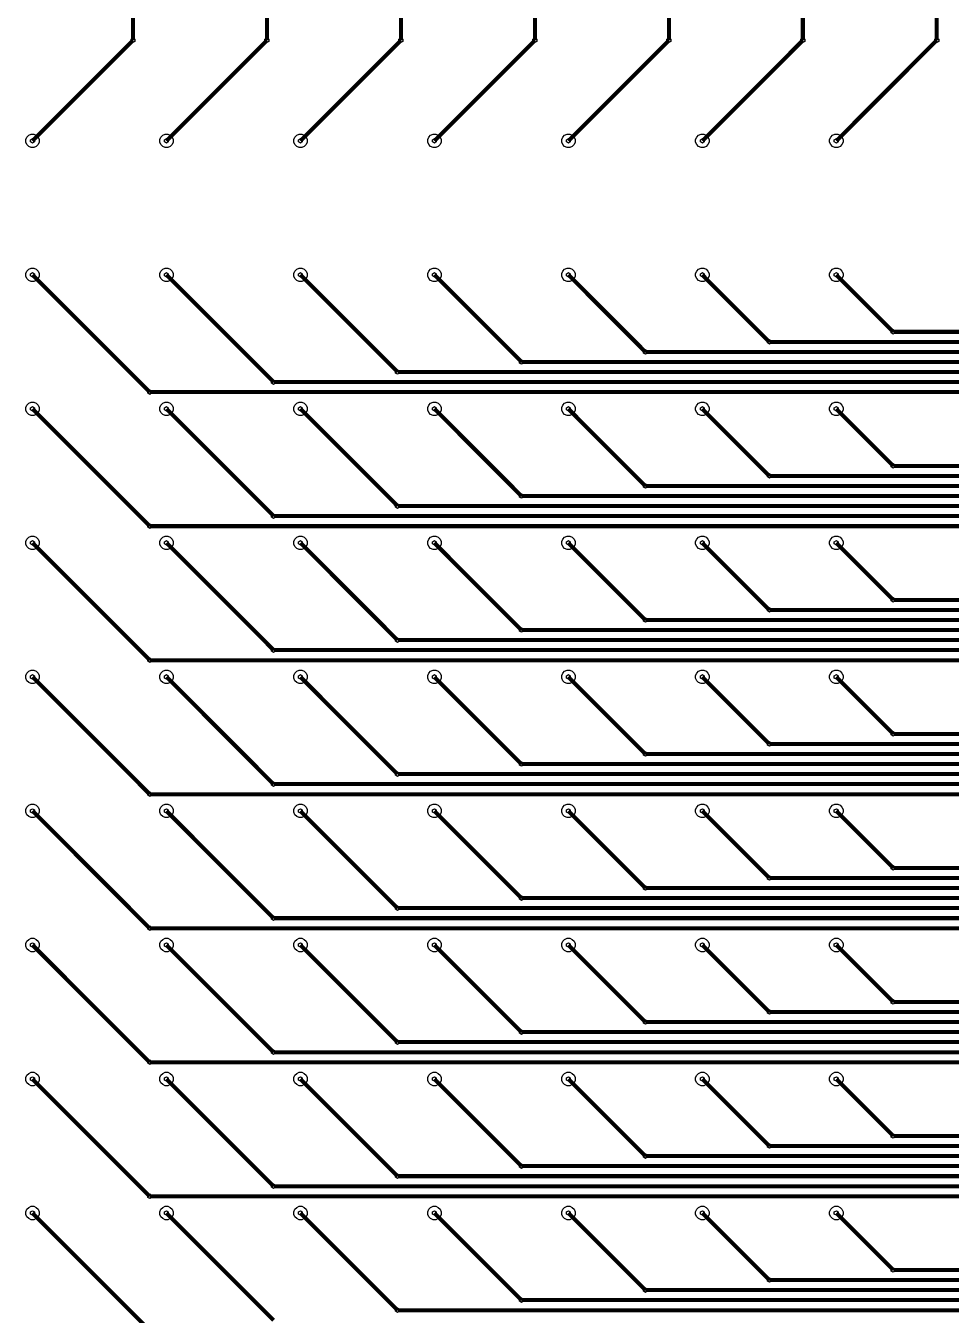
# Model space of a CAD drawing. Extents: x -22715 to 22715, y -22715 to 22715.
# Drawn here: x 45 to 736, y -3926 to -2964 of the extents above; entities that cross this region are included whole.
import ezdxf

# ---------------------------------------------------------------- set-up
doc = ezdxf.new("R2010")
doc.units = 0
doc.layers.add('L0D0_0', color=2, linetype='CONTINUOUS')

# ---------------------------------------------------------------- blocks, each defined once
blk = doc.blocks.new('LGA400C100P20X20_2000X2000X0_1')
at = {"layer": 'L0D0_0'}
for points in [[(0.49, 5.45), (0.472, 5.458), (0.458, 5.472), (0.45, 5.49), (0.45, 5.51), (0.458, 5.528), (0.472, 5.542), (0.49, 5.55), (0.51, 5.55), (0.528, 5.542), (0.542, 5.528), (0.55, 5.51), (0.55, 5.49), (0.542, 5.472), (0.528, 5.458), (0.51, 5.45)], [(1.49, 5.45), (1.472, 5.458), (1.458, 5.472), (1.45, 5.49), (1.45, 5.51), (1.458, 5.528), (1.472, 5.542), (1.49, 5.55), (1.51, 5.55), (1.528, 5.542), (1.542, 5.528), (1.55, 5.51), (1.55, 5.49), (1.542, 5.472), (1.528, 5.458), (1.51, 5.45)], [(2.49, 5.45), (2.472, 5.458), (2.458, 5.472), (2.45, 5.49), (2.45, 5.51), (2.458, 5.528), (2.472, 5.542), (2.49, 5.55), (2.51, 5.55), (2.528, 5.542), (2.542, 5.528), (2.55, 5.51), (2.55, 5.49), (2.542, 5.472), (2.528, 5.458), (2.51, 5.45)], [(3.49, 5.45), (3.472, 5.458), (3.458, 5.472), (3.45, 5.49), (3.45, 5.51), (3.458, 5.528), (3.472, 5.542), (3.49, 5.55), (3.51, 5.55), (3.528, 5.542), (3.542, 5.528), (3.55, 5.51), (3.55, 5.49), (3.542, 5.472), (3.528, 5.458), (3.51, 5.45)], [(4.49, 5.45), (4.472, 5.458), (4.458, 5.472), (4.45, 5.49), (4.45, 5.51), (4.458, 5.528), (4.472, 5.542), (4.49, 5.55), (4.51, 5.55), (4.528, 5.542), (4.542, 5.528), (4.55, 5.51), (4.55, 5.49), (4.542, 5.472), (4.528, 5.458), (4.51, 5.45)], [(5.49, 5.45), (5.472, 5.458), (5.458, 5.472), (5.45, 5.49), (5.45, 5.51), (5.458, 5.528), (5.472, 5.542), (5.49, 5.55), (5.51, 5.55), (5.528, 5.542), (5.542, 5.528), (5.55, 5.51), (5.55, 5.49), (5.542, 5.472), (5.528, 5.458), (5.51, 5.45)], [(6.49, 5.45), (6.472, 5.458), (6.458, 5.472), (6.45, 5.49), (6.45, 5.51), (6.458, 5.528), (6.472, 5.542), (6.49, 5.55), (6.51, 5.55), (6.528, 5.542), (6.542, 5.528), (6.55, 5.51), (6.55, 5.49), (6.542, 5.472), (6.528, 5.458), (6.51, 5.45)], [(0.49, 4.45), (0.472, 4.458), (0.458, 4.472), (0.45, 4.49), (0.45, 4.51), (0.458, 4.528), (0.472, 4.542), (0.49, 4.55), (0.51, 4.55), (0.528, 4.542), (0.542, 4.528), (0.55, 4.51), (0.55, 4.49), (0.542, 4.472), (0.528, 4.458), (0.51, 4.45)], [(1.49, 4.45), (1.472, 4.458), (1.458, 4.472), (1.45, 4.49), (1.45, 4.51), (1.458, 4.528), (1.472, 4.542), (1.49, 4.55), (1.51, 4.55), (1.528, 4.542), (1.542, 4.528), (1.55, 4.51), (1.55, 4.49), (1.542, 4.472), (1.528, 4.458), (1.51, 4.45)], [(2.49, 4.45), (2.472, 4.458), (2.458, 4.472), (2.45, 4.49), (2.45, 4.51), (2.458, 4.528), (2.472, 4.542), (2.49, 4.55), (2.51, 4.55), (2.528, 4.542), (2.542, 4.528), (2.55, 4.51), (2.55, 4.49), (2.542, 4.472), (2.528, 4.458), (2.51, 4.45)], [(3.49, 4.45), (3.472, 4.458), (3.458, 4.472), (3.45, 4.49), (3.45, 4.51), (3.458, 4.528), (3.472, 4.542), (3.49, 4.55), (3.51, 4.55), (3.528, 4.542), (3.542, 4.528), (3.55, 4.51), (3.55, 4.49), (3.542, 4.472), (3.528, 4.458), (3.51, 4.45)], [(4.49, 4.45), (4.472, 4.458), (4.458, 4.472), (4.45, 4.49), (4.45, 4.51), (4.458, 4.528), (4.472, 4.542), (4.49, 4.55), (4.51, 4.55), (4.528, 4.542), (4.542, 4.528), (4.55, 4.51), (4.55, 4.49), (4.542, 4.472), (4.528, 4.458), (4.51, 4.45)], [(5.49, 4.45), (5.472, 4.458), (5.458, 4.472), (5.45, 4.49), (5.45, 4.51), (5.458, 4.528), (5.472, 4.542), (5.49, 4.55), (5.51, 4.55), (5.528, 4.542), (5.542, 4.528), (5.55, 4.51), (5.55, 4.49), (5.542, 4.472), (5.528, 4.458), (5.51, 4.45)], [(6.49, 4.45), (6.472, 4.458), (6.458, 4.472), (6.45, 4.49), (6.45, 4.51), (6.458, 4.528), (6.472, 4.542), (6.49, 4.55), (6.51, 4.55), (6.528, 4.542), (6.542, 4.528), (6.55, 4.51), (6.55, 4.49), (6.542, 4.472), (6.528, 4.458), (6.51, 4.45)], [(0.49, 3.45), (0.472, 3.458), (0.458, 3.472), (0.45, 3.49), (0.45, 3.51), (0.458, 3.528), (0.472, 3.542), (0.49, 3.55), (0.51, 3.55), (0.528, 3.542), (0.542, 3.528), (0.55, 3.51), (0.55, 3.49), (0.542, 3.472), (0.528, 3.458), (0.51, 3.45)], [(1.49, 3.45), (1.472, 3.458), (1.458, 3.472), (1.45, 3.49), (1.45, 3.51), (1.458, 3.528), (1.472, 3.542), (1.49, 3.55), (1.51, 3.55), (1.528, 3.542), (1.542, 3.528), (1.55, 3.51), (1.55, 3.49), (1.542, 3.472), (1.528, 3.458), (1.51, 3.45)], [(2.49, 3.45), (2.472, 3.458), (2.458, 3.472), (2.45, 3.49), (2.45, 3.51), (2.458, 3.528), (2.472, 3.542), (2.49, 3.55), (2.51, 3.55), (2.528, 3.542), (2.542, 3.528), (2.55, 3.51), (2.55, 3.49), (2.542, 3.472), (2.528, 3.458), (2.51, 3.45)], [(3.49, 3.45), (3.472, 3.458), (3.458, 3.472), (3.45, 3.49), (3.45, 3.51), (3.458, 3.528), (3.472, 3.542), (3.49, 3.55), (3.51, 3.55), (3.528, 3.542), (3.542, 3.528), (3.55, 3.51), (3.55, 3.49), (3.542, 3.472), (3.528, 3.458), (3.51, 3.45)], [(4.49, 3.45), (4.472, 3.458), (4.458, 3.472), (4.45, 3.49), (4.45, 3.51), (4.458, 3.528), (4.472, 3.542), (4.49, 3.55), (4.51, 3.55), (4.528, 3.542), (4.542, 3.528), (4.55, 3.51), (4.55, 3.49), (4.542, 3.472), (4.528, 3.458), (4.51, 3.45)], [(5.49, 3.45), (5.472, 3.458), (5.458, 3.472), (5.45, 3.49), (5.45, 3.51), (5.458, 3.528), (5.472, 3.542), (5.49, 3.55), (5.51, 3.55), (5.528, 3.542), (5.542, 3.528), (5.55, 3.51), (5.55, 3.49), (5.542, 3.472), (5.528, 3.458), (5.51, 3.45)], [(6.49, 3.45), (6.472, 3.458), (6.458, 3.472), (6.45, 3.49), (6.45, 3.51), (6.458, 3.528), (6.472, 3.542), (6.49, 3.55), (6.51, 3.55), (6.528, 3.542), (6.542, 3.528), (6.55, 3.51), (6.55, 3.49), (6.542, 3.472), (6.528, 3.458), (6.51, 3.45)], [(0.49, 2.45), (0.472, 2.458), (0.458, 2.472), (0.45, 2.49), (0.45, 2.51), (0.458, 2.528), (0.472, 2.542), (0.49, 2.55), (0.51, 2.55), (0.528, 2.542), (0.542, 2.528), (0.55, 2.51), (0.55, 2.49), (0.542, 2.472), (0.528, 2.458), (0.51, 2.45)], [(1.49, 2.45), (1.472, 2.458), (1.458, 2.472), (1.45, 2.49), (1.45, 2.51), (1.458, 2.528), (1.472, 2.542), (1.49, 2.55), (1.51, 2.55), (1.528, 2.542), (1.542, 2.528), (1.55, 2.51), (1.55, 2.49), (1.542, 2.472), (1.528, 2.458), (1.51, 2.45)], [(2.49, 2.45), (2.472, 2.458), (2.458, 2.472), (2.45, 2.49), (2.45, 2.51), (2.458, 2.528), (2.472, 2.542), (2.49, 2.55), (2.51, 2.55), (2.528, 2.542), (2.542, 2.528), (2.55, 2.51), (2.55, 2.49), (2.542, 2.472), (2.528, 2.458), (2.51, 2.45)], [(3.49, 2.45), (3.472, 2.458), (3.458, 2.472), (3.45, 2.49), (3.45, 2.51), (3.458, 2.528), (3.472, 2.542), (3.49, 2.55), (3.51, 2.55), (3.528, 2.542), (3.542, 2.528), (3.55, 2.51), (3.55, 2.49), (3.542, 2.472), (3.528, 2.458), (3.51, 2.45)], [(4.49, 2.45), (4.472, 2.458), (4.458, 2.472), (4.45, 2.49), (4.45, 2.51), (4.458, 2.528), (4.472, 2.542), (4.49, 2.55), (4.51, 2.55), (4.528, 2.542), (4.542, 2.528), (4.55, 2.51), (4.55, 2.49), (4.542, 2.472), (4.528, 2.458), (4.51, 2.45)], [(5.49, 2.45), (5.472, 2.458), (5.458, 2.472), (5.45, 2.49), (5.45, 2.51), (5.458, 2.528), (5.472, 2.542), (5.49, 2.55), (5.51, 2.55), (5.528, 2.542), (5.542, 2.528), (5.55, 2.51), (5.55, 2.49), (5.542, 2.472), (5.528, 2.458), (5.51, 2.45)], [(6.49, 2.45), (6.472, 2.458), (6.458, 2.472), (6.45, 2.49), (6.45, 2.51), (6.458, 2.528), (6.472, 2.542), (6.49, 2.55), (6.51, 2.55), (6.528, 2.542), (6.542, 2.528), (6.55, 2.51), (6.55, 2.49), (6.542, 2.472), (6.528, 2.458), (6.51, 2.45)], [(0.49, 1.45), (0.472, 1.458), (0.458, 1.472), (0.45, 1.49), (0.45, 1.51), (0.458, 1.528), (0.472, 1.542), (0.49, 1.55), (0.51, 1.55), (0.528, 1.542), (0.542, 1.528), (0.55, 1.51), (0.55, 1.49), (0.542, 1.472), (0.528, 1.458), (0.51, 1.45)], [(1.49, 1.45), (1.472, 1.458), (1.458, 1.472), (1.45, 1.49), (1.45, 1.51), (1.458, 1.528), (1.472, 1.542), (1.49, 1.55), (1.51, 1.55), (1.528, 1.542), (1.542, 1.528), (1.55, 1.51), (1.55, 1.49), (1.542, 1.472), (1.528, 1.458), (1.51, 1.45)], [(2.49, 1.45), (2.472, 1.458), (2.458, 1.472), (2.45, 1.49), (2.45, 1.51), (2.458, 1.528), (2.472, 1.542), (2.49, 1.55), (2.51, 1.55), (2.528, 1.542), (2.542, 1.528), (2.55, 1.51), (2.55, 1.49), (2.542, 1.472), (2.528, 1.458), (2.51, 1.45)], [(3.49, 1.45), (3.472, 1.458), (3.458, 1.472), (3.45, 1.49), (3.45, 1.51), (3.458, 1.528), (3.472, 1.542), (3.49, 1.55), (3.51, 1.55), (3.528, 1.542), (3.542, 1.528), (3.55, 1.51), (3.55, 1.49), (3.542, 1.472), (3.528, 1.458), (3.51, 1.45)], [(4.49, 1.45), (4.472, 1.458), (4.458, 1.472), (4.45, 1.49), (4.45, 1.51), (4.458, 1.528), (4.472, 1.542), (4.49, 1.55), (4.51, 1.55), (4.528, 1.542), (4.542, 1.528), (4.55, 1.51), (4.55, 1.49), (4.542, 1.472), (4.528, 1.458), (4.51, 1.45)], [(5.49, 1.45), (5.472, 1.458), (5.458, 1.472), (5.45, 1.49), (5.45, 1.51), (5.458, 1.528), (5.472, 1.542), (5.49, 1.55), (5.51, 1.55), (5.528, 1.542), (5.542, 1.528), (5.55, 1.51), (5.55, 1.49), (5.542, 1.472), (5.528, 1.458), (5.51, 1.45)], [(6.49, 1.45), (6.472, 1.458), (6.458, 1.472), (6.45, 1.49), (6.45, 1.51), (6.458, 1.528), (6.472, 1.542), (6.49, 1.55), (6.51, 1.55), (6.528, 1.542), (6.542, 1.528), (6.55, 1.51), (6.55, 1.49), (6.542, 1.472), (6.528, 1.458), (6.51, 1.45)], [(0.49, 0.45), (0.472, 0.458), (0.458, 0.472), (0.45, 0.49), (0.45, 0.51), (0.458, 0.528), (0.472, 0.542), (0.49, 0.55), (0.51, 0.55), (0.528, 0.542), (0.542, 0.528), (0.55, 0.51), (0.55, 0.49), (0.542, 0.472), (0.528, 0.458), (0.51, 0.45)], [(1.49, 0.45), (1.472, 0.458), (1.458, 0.472), (1.45, 0.49), (1.45, 0.51), (1.458, 0.528), (1.472, 0.542), (1.49, 0.55), (1.51, 0.55), (1.528, 0.542), (1.542, 0.528), (1.55, 0.51), (1.55, 0.49), (1.542, 0.472), (1.528, 0.458), (1.51, 0.45)], [(2.49, 0.45), (2.472, 0.458), (2.458, 0.472), (2.45, 0.49), (2.45, 0.51), (2.458, 0.528), (2.472, 0.542), (2.49, 0.55), (2.51, 0.55), (2.528, 0.542), (2.542, 0.528), (2.55, 0.51), (2.55, 0.49), (2.542, 0.472), (2.528, 0.458), (2.51, 0.45)], [(3.49, 0.45), (3.472, 0.458), (3.458, 0.472), (3.45, 0.49), (3.45, 0.51), (3.458, 0.528), (3.472, 0.542), (3.49, 0.55), (3.51, 0.55), (3.528, 0.542), (3.542, 0.528), (3.55, 0.51), (3.55, 0.49), (3.542, 0.472), (3.528, 0.458), (3.51, 0.45)], [(4.49, 0.45), (4.472, 0.458), (4.458, 0.472), (4.45, 0.49), (4.45, 0.51), (4.458, 0.528), (4.472, 0.542), (4.49, 0.55), (4.51, 0.55), (4.528, 0.542), (4.542, 0.528), (4.55, 0.51), (4.55, 0.49), (4.542, 0.472), (4.528, 0.458), (4.51, 0.45)], [(5.49, 0.45), (5.472, 0.458), (5.458, 0.472), (5.45, 0.49), (5.45, 0.51), (5.458, 0.528), (5.472, 0.542), (5.49, 0.55), (5.51, 0.55), (5.528, 0.542), (5.542, 0.528), (5.55, 0.51), (5.55, 0.49), (5.542, 0.472), (5.528, 0.458), (5.51, 0.45)], [(6.49, 0.45), (6.472, 0.458), (6.458, 0.472), (6.45, 0.49), (6.45, 0.51), (6.458, 0.528), (6.472, 0.542), (6.49, 0.55), (6.51, 0.55), (6.528, 0.542), (6.542, 0.528), (6.55, 0.51), (6.55, 0.49), (6.542, 0.472), (6.528, 0.458), (6.51, 0.45)], [(0.49, -0.55), (0.472, -0.542), (0.458, -0.528), (0.45, -0.51), (0.45, -0.49), (0.458, -0.472), (0.472, -0.458), (0.49, -0.45), (0.51, -0.45), (0.528, -0.458), (0.542, -0.472), (0.55, -0.49), (0.55, -0.51), (0.542, -0.528), (0.528, -0.542), (0.51, -0.55)], [(1.49, -0.55), (1.472, -0.542), (1.458, -0.528), (1.45, -0.51), (1.45, -0.49), (1.458, -0.472), (1.472, -0.458), (1.49, -0.45), (1.51, -0.45), (1.528, -0.458), (1.542, -0.472), (1.55, -0.49), (1.55, -0.51), (1.542, -0.528), (1.528, -0.542), (1.51, -0.55)], [(2.49, -0.55), (2.472, -0.542), (2.458, -0.528), (2.45, -0.51), (2.45, -0.49), (2.458, -0.472), (2.472, -0.458), (2.49, -0.45), (2.51, -0.45), (2.528, -0.458), (2.542, -0.472), (2.55, -0.49), (2.55, -0.51), (2.542, -0.528), (2.528, -0.542), (2.51, -0.55)], [(3.49, -0.55), (3.472, -0.542), (3.458, -0.528), (3.45, -0.51), (3.45, -0.49), (3.458, -0.472), (3.472, -0.458), (3.49, -0.45), (3.51, -0.45), (3.528, -0.458), (3.542, -0.472), (3.55, -0.49), (3.55, -0.51), (3.542, -0.528), (3.528, -0.542), (3.51, -0.55)], [(4.49, -0.55), (4.472, -0.542), (4.458, -0.528), (4.45, -0.51), (4.45, -0.49), (4.458, -0.472), (4.472, -0.458), (4.49, -0.45), (4.51, -0.45), (4.528, -0.458), (4.542, -0.472), (4.55, -0.49), (4.55, -0.51), (4.542, -0.528), (4.528, -0.542), (4.51, -0.55)], [(5.49, -0.55), (5.472, -0.542), (5.458, -0.528), (5.45, -0.51), (5.45, -0.49), (5.458, -0.472), (5.472, -0.458), (5.49, -0.45), (5.51, -0.45), (5.528, -0.458), (5.542, -0.472), (5.55, -0.49), (5.55, -0.51), (5.542, -0.528), (5.528, -0.542), (5.51, -0.55)], [(6.49, -0.55), (6.472, -0.542), (6.458, -0.528), (6.45, -0.51), (6.45, -0.49), (6.458, -0.472), (6.472, -0.458), (6.49, -0.45), (6.51, -0.45), (6.528, -0.458), (6.542, -0.472), (6.55, -0.49), (6.55, -0.51), (6.542, -0.528), (6.528, -0.542), (6.51, -0.55)], [(0.49, -1.55), (0.472, -1.542), (0.458, -1.528), (0.45, -1.51), (0.45, -1.49), (0.458, -1.472), (0.472, -1.458), (0.49, -1.45), (0.51, -1.45), (0.528, -1.458), (0.542, -1.472), (0.55, -1.49), (0.55, -1.51), (0.542, -1.528), (0.528, -1.542), (0.51, -1.55)], [(1.49, -1.55), (1.472, -1.542), (1.458, -1.528), (1.45, -1.51), (1.45, -1.49), (1.458, -1.472), (1.472, -1.458), (1.49, -1.45), (1.51, -1.45), (1.528, -1.458), (1.542, -1.472), (1.55, -1.49), (1.55, -1.51), (1.542, -1.528), (1.528, -1.542), (1.51, -1.55)], [(2.49, -1.55), (2.472, -1.542), (2.458, -1.528), (2.45, -1.51), (2.45, -1.49), (2.458, -1.472), (2.472, -1.458), (2.49, -1.45), (2.51, -1.45), (2.528, -1.458), (2.542, -1.472), (2.55, -1.49), (2.55, -1.51), (2.542, -1.528), (2.528, -1.542), (2.51, -1.55)], [(3.49, -1.55), (3.472, -1.542), (3.458, -1.528), (3.45, -1.51), (3.45, -1.49), (3.458, -1.472), (3.472, -1.458), (3.49, -1.45), (3.51, -1.45), (3.528, -1.458), (3.542, -1.472), (3.55, -1.49), (3.55, -1.51), (3.542, -1.528), (3.528, -1.542), (3.51, -1.55)], [(4.49, -1.55), (4.472, -1.542), (4.458, -1.528), (4.45, -1.51), (4.45, -1.49), (4.458, -1.472), (4.472, -1.458), (4.49, -1.45), (4.51, -1.45), (4.528, -1.458), (4.542, -1.472), (4.55, -1.49), (4.55, -1.51), (4.542, -1.528), (4.528, -1.542), (4.51, -1.55)], [(5.49, -1.55), (5.472, -1.542), (5.458, -1.528), (5.45, -1.51), (5.45, -1.49), (5.458, -1.472), (5.472, -1.458), (5.49, -1.45), (5.51, -1.45), (5.528, -1.458), (5.542, -1.472), (5.55, -1.49), (5.55, -1.51), (5.542, -1.528), (5.528, -1.542), (5.51, -1.55)], [(6.49, -1.55), (6.472, -1.542), (6.458, -1.528), (6.45, -1.51), (6.45, -1.49), (6.458, -1.472), (6.472, -1.458), (6.49, -1.45), (6.51, -1.45), (6.528, -1.458), (6.542, -1.472), (6.55, -1.49), (6.55, -1.51), (6.542, -1.528), (6.528, -1.542), (6.51, -1.55)], [(0.49, -2.55), (0.472, -2.542), (0.458, -2.528), (0.45, -2.51), (0.45, -2.49), (0.458, -2.472), (0.472, -2.458), (0.49, -2.45), (0.51, -2.45), (0.528, -2.458), (0.542, -2.472), (0.55, -2.49), (0.55, -2.51), (0.542, -2.528), (0.528, -2.542), (0.51, -2.55)], [(1.49, -2.55), (1.472, -2.542), (1.458, -2.528), (1.45, -2.51), (1.45, -2.49), (1.458, -2.472), (1.472, -2.458), (1.49, -2.45), (1.51, -2.45), (1.528, -2.458), (1.542, -2.472), (1.55, -2.49), (1.55, -2.51), (1.542, -2.528), (1.528, -2.542), (1.51, -2.55)], [(2.49, -2.55), (2.472, -2.542), (2.458, -2.528), (2.45, -2.51), (2.45, -2.49), (2.458, -2.472), (2.472, -2.458), (2.49, -2.45), (2.51, -2.45), (2.528, -2.458), (2.542, -2.472), (2.55, -2.49), (2.55, -2.51), (2.542, -2.528), (2.528, -2.542), (2.51, -2.55)], [(3.49, -2.55), (3.472, -2.542), (3.458, -2.528), (3.45, -2.51), (3.45, -2.49), (3.458, -2.472), (3.472, -2.458), (3.49, -2.45), (3.51, -2.45), (3.528, -2.458), (3.542, -2.472), (3.55, -2.49), (3.55, -2.51), (3.542, -2.528), (3.528, -2.542), (3.51, -2.55)], [(4.49, -2.55), (4.472, -2.542), (4.458, -2.528), (4.45, -2.51), (4.45, -2.49), (4.458, -2.472), (4.472, -2.458), (4.49, -2.45), (4.51, -2.45), (4.528, -2.458), (4.542, -2.472), (4.55, -2.49), (4.55, -2.51), (4.542, -2.528), (4.528, -2.542), (4.51, -2.55)], [(5.49, -2.55), (5.472, -2.542), (5.458, -2.528), (5.45, -2.51), (5.45, -2.49), (5.458, -2.472), (5.472, -2.458), (5.49, -2.45), (5.51, -2.45), (5.528, -2.458), (5.542, -2.472), (5.55, -2.49), (5.55, -2.51), (5.542, -2.528), (5.528, -2.542), (5.51, -2.55)], [(6.49, -2.55), (6.472, -2.542), (6.458, -2.528), (6.45, -2.51), (6.45, -2.49), (6.458, -2.472), (6.472, -2.458), (6.49, -2.45), (6.51, -2.45), (6.528, -2.458), (6.542, -2.472), (6.55, -2.49), (6.55, -2.51), (6.542, -2.528), (6.528, -2.542), (6.51, -2.55)]]:
    blk.add_lwpolyline(points, close=True, dxfattribs=at)

msp = doc.modelspace()

# ---------------------------------------------------------------- linework, layer by layer
at = {"layer": 'L0D0_0', "const_width": 3}
for points in [[(125, -2975), (125, 5477.5)], [(225, -2975), (225, 5477.5)], [(325, -2975), (325, 5477.5)], [(425, -2975), (425, 5477.5)], [(525, -2975), (525, 5477.5)], [(625, -2975), (625, 5477.5)], [(725, -2975), (725, 5477.5)], [(50, -3050), (125, -2975)], [(150, -3050), (225, -2975)], [(250, -3050), (325, -2975)], [(350, -3050), (425, -2975)], [(450, -3050), (525, -2975)], [(550, -3050), (625, -2975)], [(650, -3050), (725, -2975)], [(50, -3150), (137.5, -3237.5)], [(150, -3150), (230, -3230)], [(250, -3150), (322.5, -3222.5)], [(350, -3150), (415, -3215)], [(450, -3150), (507.5, -3207.5)], [(550, -3150), (600, -3200)], [(650, -3150), (692.5, -3192.5)], [(692.5, -3192.5), (7037.5, -3192.5)], [(600, -3200), (7050, -3200)], [(507.5, -3207.5), (7062.5, -3207.5)], [(322.5, -3222.5), (7087.5, -3222.5)], [(415, -3215), (7075, -3215)], [(230, -3230), (7100, -3230)], [(137.5, -3237.5), (7112.5, -3237.5)], [(50, -3250), (137.5, -3337.5)], [(150, -3250), (230, -3330)], [(250, -3250), (322.5, -3322.5)], [(350, -3250), (415, -3315)], [(450, -3250), (507.5, -3307.5)], [(550, -3250), (600, -3300)], [(650, -3250), (692.5, -3292.5)], [(600, -3300), (7824.9, -3300)], [(692.5, -3292.5), (7821.8, -3292.5)], [(507.5, -3307.5), (7828, -3307.5)], [(415, -3315), (7831.1, -3315)], [(230, -3330), (7837.4, -3330)], [(322.5, -3322.5), (7834.3, -3322.5)], [(137.5, -3337.5), (7840.5, -3337.5)], [(50, -3350), (137.5, -3437.5)], [(150, -3350), (230, -3430)], [(250, -3350), (322.5, -3422.5)], [(350, -3350), (415, -3415)], [(450, -3350), (507.5, -3407.5)], [(550, -3350), (600, -3400)], [(650, -3350), (692.5, -3392.5)], [(692.5, -3392.5), (8661.8, -3392.5)], [(600, -3400), (8664.9, -3400)], [(415, -3415), (8671.1, -3415)], [(507.5, -3407.5), (8668, -3407.5)], [(322.5, -3422.5), (8674.3, -3422.5)], [(230, -3430), (8677.4, -3430)], [(137.5, -3437.5), (8680.5, -3437.5)], [(50, -3450), (137.5, -3537.5)], [(150, -3450), (230, -3530)], [(250, -3450), (322.5, -3522.5)], [(350, -3450), (415, -3515)], [(450, -3450), (507.5, -3507.5)], [(550, -3450), (600, -3500)], [(650, -3450), (692.5, -3492.5)], [(692.5, -3492.5), (9556.8, -3492.5)], [(600, -3500), (9559.9, -3500)], [(507.5, -3507.5), (9563, -3507.5)], [(322.5, -3522.5), (9569.3, -3522.5)], [(415, -3515), (9566.1, -3515)], [(230, -3530), (9572.4, -3530)], [(137.5, -3537.5), (9575.5, -3537.5)], [(50, -3550), (137.5, -3637.5)], [(150, -3550), (230, -3630)], [(250, -3550), (322.5, -3622.5)], [(350, -3550), (415, -3615)], [(450, -3550), (507.5, -3607.5)], [(550, -3550), (600, -3600)], [(650, -3550), (692.5, -3592.5)], [(692.5, -3592.5), (10194.3, -3592.5)], [(507.5, -3607.5), (10200.5, -3607.5)], [(600, -3600), (10197.4, -3600)], [(415, -3615), (10203.6, -3615)], [(322.5, -3622.5), (10206.8, -3622.5)], [(137.5, -3637.5), (10213, -3637.5)], [(230, -3630), (10209.9, -3630)], [(50, -3650), (137.5, -3737.5)], [(150, -3650), (230, -3730)], [(250, -3650), (322.5, -3722.5)], [(350, -3650), (415, -3715)], [(450, -3650), (507.5, -3707.5)], [(550, -3650), (600, -3700)], [(650, -3650), (692.5, -3692.5)], [(692.5, -3692.5), (10881.8, -3692.5)], [(600, -3700), (10884.9, -3700)], [(415, -3715), (10891.1, -3715)], [(507.5, -3707.5), (10888, -3707.5)], [(322.5, -3722.5), (10894.3, -3722.5)], [(230, -3730), (10897.4, -3730)], [(137.5, -3737.5), (10900.5, -3737.5)], [(50, -3750), (137.5, -3837.5)], [(150, -3750), (230, -3830)], [(250, -3750), (322.5, -3822.5)], [(350, -3750), (415, -3815)], [(450, -3750), (507.5, -3807.5)], [(550, -3750), (600, -3800)], [(650, -3750), (692.5, -3792.5)], [(600, -3800), (11812.4, -3800)], [(692.5, -3792.5), (11809.3, -3792.5)], [(507.5, -3807.5), (11815.5, -3807.5)], [(415, -3815), (11818.6, -3815)], [(230, -3830), (11824.9, -3830)], [(322.5, -3822.5), (11821.8, -3822.5)], [(137.5, -3837.5), (11828, -3837.5)], [(50, -3850), (137.5, -3937.5)], [(150, -3850), (230, -3930)], [(250, -3850), (322.5, -3922.5)], [(350, -3850), (415, -3915)], [(450, -3850), (507.5, -3907.5)], [(550, -3850), (600, -3900)], [(650, -3850), (692.5, -3892.5)], [(692.5, -3892.5), (11850.7, -3892.5)], [(507.5, -3907.5), (11857, -3907.5)], [(600, -3900), (11853.9, -3900)], [(415, -3915), (11860.1, -3915)], [(322.5, -3922.5), (21877.5, -3922.5)]]:
    msp.add_lwpolyline(points, dxfattribs=at)
at = {"layer": 'L0D0_0'}
for points in [[(125, -2976.7), (123.6, -2975.8), (123.6, -2974.2), (125, -2973.3), (126.5, -2974.2), (126.5, -2975.8)], [(125, -2976.7), (123.6, -2975.8), (123.6, -2974.2), (125, -2973.3), (126.5, -2974.2), (126.5, -2975.8)], [(225, -2976.7), (223.5, -2975.8), (223.5, -2974.2), (225, -2973.3), (226.5, -2974.2), (226.5, -2975.8)], [(225, -2976.7), (223.5, -2975.8), (223.5, -2974.2), (225, -2973.3), (226.5, -2974.2), (226.5, -2975.8)], [(325, -2976.7), (323.5, -2975.8), (323.5, -2974.2), (325, -2973.3), (326.4, -2974.2), (326.4, -2975.8)], [(325, -2976.7), (323.5, -2975.8), (323.5, -2974.2), (325, -2973.3), (326.4, -2974.2), (326.4, -2975.8)], [(425, -2976.7), (423.5, -2975.8), (423.5, -2974.2), (425, -2973.3), (426.4, -2974.2), (426.4, -2975.8)], [(425, -2976.7), (423.5, -2975.8), (423.5, -2974.2), (425, -2973.3), (426.4, -2974.2), (426.4, -2975.8)], [(525, -2976.7), (523.5, -2975.8), (523.5, -2974.2), (525, -2973.3), (526.4, -2974.2), (526.4, -2975.8)], [(525, -2976.7), (523.5, -2975.8), (523.5, -2974.2), (525, -2973.3), (526.4, -2974.2), (526.4, -2975.8)], [(625, -2976.7), (623.5, -2975.8), (623.5, -2974.2), (625, -2973.3), (626.4, -2974.2), (626.4, -2975.8)], [(625, -2976.7), (623.5, -2975.8), (623.5, -2974.2), (625, -2973.3), (626.4, -2974.2), (626.4, -2975.8)], [(725, -2976.7), (723.5, -2975.8), (723.5, -2974.2), (725, -2973.3), (726.4, -2974.2), (726.4, -2975.8)], [(725, -2976.7), (723.5, -2975.8), (723.5, -2974.2), (725, -2973.3), (726.4, -2974.2), (726.4, -2975.8)], [(50, -3051.7), (48.5, -3050.8), (48.5, -3049.2), (50, -3048.3), (51.4, -3049.2), (51.4, -3050.8)], [(150, -3051.7), (148.5, -3050.8), (148.5, -3049.2), (150, -3048.3), (151.4, -3049.2), (151.4, -3050.8)], [(250, -3051.7), (248.5, -3050.8), (248.5, -3049.2), (250, -3048.3), (251.4, -3049.2), (251.4, -3050.8)], [(350, -3051.7), (348.5, -3050.8), (348.5, -3049.2), (350, -3048.3), (351.4, -3049.2), (351.4, -3050.8)], [(450, -3051.7), (448.5, -3050.8), (448.5, -3049.2), (450, -3048.3), (451.4, -3049.2), (451.4, -3050.8)], [(550, -3051.7), (548.5, -3050.8), (548.5, -3049.2), (550, -3048.3), (551.4, -3049.2), (551.4, -3050.8)], [(650, -3051.7), (648.5, -3050.8), (648.5, -3049.2), (650, -3048.3), (651.4, -3049.2), (651.4, -3050.8)], [(50, -3151.7), (48.5, -3150.8), (48.5, -3149.2), (50, -3148.3), (51.4, -3149.2), (51.4, -3150.8)], [(150, -3151.7), (148.5, -3150.8), (148.5, -3149.2), (150, -3148.3), (151.4, -3149.2), (151.4, -3150.8)], [(250, -3151.7), (248.5, -3150.8), (248.5, -3149.2), (250, -3148.3), (251.4, -3149.2), (251.4, -3150.8)], [(350, -3151.7), (348.5, -3150.8), (348.5, -3149.2), (350, -3148.3), (351.4, -3149.2), (351.4, -3150.8)], [(450, -3151.7), (448.5, -3150.8), (448.5, -3149.2), (450, -3148.3), (451.4, -3149.2), (451.4, -3150.8)], [(550, -3151.7), (548.5, -3150.8), (548.5, -3149.2), (550, -3148.3), (551.4, -3149.2), (551.4, -3150.8)], [(650, -3151.7), (648.5, -3150.8), (648.5, -3149.2), (650, -3148.3), (651.4, -3149.2), (651.4, -3150.8)], [(692.5, -3194.2), (691, -3193.3), (691, -3191.7), (692.5, -3190.8), (693.9, -3191.7), (693.9, -3193.3)], [(692.5, -3194.2), (691, -3193.3), (691, -3191.7), (692.5, -3190.8), (693.9, -3191.7), (693.9, -3193.3)], [(600, -3201.7), (598.5, -3200.8), (598.5, -3199.2), (600, -3198.3), (601.4, -3199.2), (601.4, -3200.8)], [(600, -3201.7), (598.5, -3200.8), (598.5, -3199.2), (600, -3198.3), (601.4, -3199.2), (601.4, -3200.8)], [(415, -3216.7), (413.5, -3215.8), (413.5, -3214.2), (415, -3213.3), (416.4, -3214.2), (416.4, -3215.8)], [(415, -3216.7), (413.5, -3215.8), (413.5, -3214.2), (415, -3213.3), (416.4, -3214.2), (416.4, -3215.8)], [(507.5, -3209.2), (506, -3208.3), (506, -3206.7), (507.5, -3205.8), (508.9, -3206.7), (508.9, -3208.3)], [(507.5, -3209.2), (506, -3208.3), (506, -3206.7), (507.5, -3205.8), (508.9, -3206.7), (508.9, -3208.3)], [(322.5, -3224.2), (321, -3223.3), (321, -3221.7), (322.5, -3220.8), (323.9, -3221.7), (323.9, -3223.3)], [(322.5, -3224.2), (321, -3223.3), (321, -3221.7), (322.5, -3220.8), (323.9, -3221.7), (323.9, -3223.3)], [(230, -3231.7), (228.5, -3230.8), (228.5, -3229.2), (230, -3228.3), (231.4, -3229.2), (231.4, -3230.8)], [(230, -3231.7), (228.5, -3230.8), (228.5, -3229.2), (230, -3228.3), (231.4, -3229.2), (231.4, -3230.8)], [(137.5, -3239.2), (136, -3238.3), (136, -3236.7), (137.5, -3235.8), (138.9, -3236.7), (138.9, -3238.3)], [(137.5, -3239.2), (136, -3238.3), (136, -3236.7), (137.5, -3235.8), (138.9, -3236.7), (138.9, -3238.3)], [(50, -3251.7), (48.5, -3250.8), (48.5, -3249.2), (50, -3248.3), (51.4, -3249.2), (51.4, -3250.8)], [(150, -3251.7), (148.5, -3250.8), (148.5, -3249.2), (150, -3248.3), (151.4, -3249.2), (151.4, -3250.8)], [(250, -3251.7), (248.5, -3250.8), (248.5, -3249.2), (250, -3248.3), (251.4, -3249.2), (251.4, -3250.8)], [(350, -3251.7), (348.5, -3250.8), (348.5, -3249.2), (350, -3248.3), (351.4, -3249.2), (351.4, -3250.8)], [(450, -3251.7), (448.5, -3250.8), (448.5, -3249.2), (450, -3248.3), (451.4, -3249.2), (451.4, -3250.8)], [(550, -3251.7), (548.5, -3250.8), (548.5, -3249.2), (550, -3248.3), (551.4, -3249.2), (551.4, -3250.8)], [(650, -3251.7), (648.5, -3250.8), (648.5, -3249.2), (650, -3248.3), (651.4, -3249.2), (651.4, -3250.8)], [(600, -3301.7), (598.5, -3300.8), (598.5, -3299.2), (600, -3298.3), (601.4, -3299.2), (601.4, -3300.8)], [(600, -3301.7), (598.5, -3300.8), (598.5, -3299.2), (600, -3298.3), (601.4, -3299.2), (601.4, -3300.8)], [(692.5, -3294.2), (691, -3293.3), (691, -3291.7), (692.5, -3290.8), (693.9, -3291.7), (693.9, -3293.3)], [(692.5, -3294.2), (691, -3293.3), (691, -3291.7), (692.5, -3290.8), (693.9, -3291.7), (693.9, -3293.3)], [(507.5, -3309.2), (506, -3308.3), (506, -3306.7), (507.5, -3305.8), (508.9, -3306.7), (508.9, -3308.3)], [(507.5, -3309.2), (506, -3308.3), (506, -3306.7), (507.5, -3305.8), (508.9, -3306.7), (508.9, -3308.3)], [(415, -3316.7), (413.5, -3315.8), (413.5, -3314.2), (415, -3313.3), (416.4, -3314.2), (416.4, -3315.8)], [(415, -3316.7), (413.5, -3315.8), (413.5, -3314.2), (415, -3313.3), (416.4, -3314.2), (416.4, -3315.8)], [(230, -3331.7), (228.5, -3330.8), (228.5, -3329.2), (230, -3328.3), (231.4, -3329.2), (231.4, -3330.8)], [(230, -3331.7), (228.5, -3330.8), (228.5, -3329.2), (230, -3328.3), (231.4, -3329.2), (231.4, -3330.8)], [(322.5, -3324.2), (321, -3323.3), (321, -3321.7), (322.5, -3320.8), (323.9, -3321.7), (323.9, -3323.3)], [(322.5, -3324.2), (321, -3323.3), (321, -3321.7), (322.5, -3320.8), (323.9, -3321.7), (323.9, -3323.3)], [(137.5, -3339.2), (136, -3338.3), (136, -3336.7), (137.5, -3335.8), (138.9, -3336.7), (138.9, -3338.3)], [(137.5, -3339.2), (136, -3338.3), (136, -3336.7), (137.5, -3335.8), (138.9, -3336.7), (138.9, -3338.3)], [(50, -3351.7), (48.5, -3350.8), (48.5, -3349.2), (50, -3348.3), (51.4, -3349.2), (51.4, -3350.8)], [(150, -3351.7), (148.5, -3350.8), (148.5, -3349.2), (150, -3348.3), (151.4, -3349.2), (151.4, -3350.8)], [(250, -3351.7), (248.5, -3350.8), (248.5, -3349.2), (250, -3348.3), (251.4, -3349.2), (251.4, -3350.8)], [(350, -3351.7), (348.5, -3350.8), (348.5, -3349.2), (350, -3348.3), (351.4, -3349.2), (351.4, -3350.8)], [(450, -3351.7), (448.5, -3350.8), (448.5, -3349.2), (450, -3348.3), (451.4, -3349.2), (451.4, -3350.8)], [(550, -3351.7), (548.5, -3350.8), (548.5, -3349.2), (550, -3348.3), (551.4, -3349.2), (551.4, -3350.8)], [(650, -3351.7), (648.5, -3350.8), (648.5, -3349.2), (650, -3348.3), (651.4, -3349.2), (651.4, -3350.8)], [(692.5, -3394.2), (691, -3393.3), (691, -3391.7), (692.5, -3390.8), (693.9, -3391.7), (693.9, -3393.3)], [(692.5, -3394.2), (691, -3393.3), (691, -3391.7), (692.5, -3390.8), (693.9, -3391.7), (693.9, -3393.3)], [(507.5, -3409.2), (506, -3408.3), (506, -3406.7), (507.5, -3405.8), (508.9, -3406.7), (508.9, -3408.3)], [(507.5, -3409.2), (506, -3408.3), (506, -3406.7), (507.5, -3405.8), (508.9, -3406.7), (508.9, -3408.3)], [(600, -3401.7), (598.5, -3400.8), (598.5, -3399.2), (600, -3398.3), (601.4, -3399.2), (601.4, -3400.8)], [(600, -3401.7), (598.5, -3400.8), (598.5, -3399.2), (600, -3398.3), (601.4, -3399.2), (601.4, -3400.8)], [(415, -3416.7), (413.5, -3415.8), (413.5, -3414.2), (415, -3413.3), (416.4, -3414.2), (416.4, -3415.8)], [(415, -3416.7), (413.5, -3415.8), (413.5, -3414.2), (415, -3413.3), (416.4, -3414.2), (416.4, -3415.8)], [(322.5, -3424.2), (321, -3423.3), (321, -3421.7), (322.5, -3420.8), (323.9, -3421.7), (323.9, -3423.3)], [(322.5, -3424.2), (321, -3423.3), (321, -3421.7), (322.5, -3420.8), (323.9, -3421.7), (323.9, -3423.3)], [(230, -3431.7), (228.5, -3430.8), (228.5, -3429.2), (230, -3428.3), (231.4, -3429.2), (231.4, -3430.8)], [(230, -3431.7), (228.5, -3430.8), (228.5, -3429.2), (230, -3428.3), (231.4, -3429.2), (231.4, -3430.8)], [(137.5, -3439.2), (136, -3438.3), (136, -3436.7), (137.5, -3435.8), (138.9, -3436.7), (138.9, -3438.3)], [(137.5, -3439.2), (136, -3438.3), (136, -3436.7), (137.5, -3435.8), (138.9, -3436.7), (138.9, -3438.3)], [(50, -3451.7), (48.5, -3450.8), (48.5, -3449.2), (50, -3448.3), (51.4, -3449.2), (51.4, -3450.8)], [(150, -3451.7), (148.5, -3450.8), (148.5, -3449.2), (150, -3448.3), (151.4, -3449.2), (151.4, -3450.8)], [(250, -3451.7), (248.5, -3450.8), (248.5, -3449.2), (250, -3448.3), (251.4, -3449.2), (251.4, -3450.8)], [(350, -3451.7), (348.5, -3450.8), (348.5, -3449.2), (350, -3448.3), (351.4, -3449.2), (351.4, -3450.8)], [(450, -3451.7), (448.5, -3450.8), (448.5, -3449.2), (450, -3448.3), (451.4, -3449.2), (451.4, -3450.8)], [(550, -3451.7), (548.5, -3450.8), (548.5, -3449.2), (550, -3448.3), (551.4, -3449.2), (551.4, -3450.8)], [(650, -3451.7), (648.5, -3450.8), (648.5, -3449.2), (650, -3448.3), (651.4, -3449.2), (651.4, -3450.8)], [(692.5, -3494.2), (691, -3493.3), (691, -3491.7), (692.5, -3490.8), (693.9, -3491.7), (693.9, -3493.3)], [(692.5, -3494.2), (691, -3493.3), (691, -3491.7), (692.5, -3490.8), (693.9, -3491.7), (693.9, -3493.3)], [(600, -3501.7), (598.5, -3500.8), (598.5, -3499.2), (600, -3498.3), (601.4, -3499.2), (601.4, -3500.8)], [(600, -3501.7), (598.5, -3500.8), (598.5, -3499.2), (600, -3498.3), (601.4, -3499.2), (601.4, -3500.8)], [(507.5, -3509.2), (506, -3508.3), (506, -3506.7), (507.5, -3505.8), (508.9, -3506.7), (508.9, -3508.3)], [(507.5, -3509.2), (506, -3508.3), (506, -3506.7), (507.5, -3505.8), (508.9, -3506.7), (508.9, -3508.3)], [(322.5, -3524.2), (321, -3523.3), (321, -3521.7), (322.5, -3520.8), (323.9, -3521.7), (323.9, -3523.3)], [(322.5, -3524.2), (321, -3523.3), (321, -3521.7), (322.5, -3520.8), (323.9, -3521.7), (323.9, -3523.3)], [(415, -3516.7), (413.5, -3515.8), (413.5, -3514.2), (415, -3513.3), (416.4, -3514.2), (416.4, -3515.8)], [(415, -3516.7), (413.5, -3515.8), (413.5, -3514.2), (415, -3513.3), (416.4, -3514.2), (416.4, -3515.8)], [(230, -3531.7), (228.5, -3530.8), (228.5, -3529.2), (230, -3528.3), (231.4, -3529.2), (231.4, -3530.8)], [(230, -3531.7), (228.5, -3530.8), (228.5, -3529.2), (230, -3528.3), (231.4, -3529.2), (231.4, -3530.8)], [(137.5, -3539.2), (136, -3538.3), (136, -3536.7), (137.5, -3535.8), (138.9, -3536.7), (138.9, -3538.3)], [(137.5, -3539.2), (136, -3538.3), (136, -3536.7), (137.5, -3535.8), (138.9, -3536.7), (138.9, -3538.3)], [(50, -3551.7), (48.5, -3550.8), (48.5, -3549.2), (50, -3548.3), (51.4, -3549.2), (51.4, -3550.8)], [(150, -3551.7), (148.5, -3550.8), (148.5, -3549.2), (150, -3548.3), (151.4, -3549.2), (151.4, -3550.8)], [(250, -3551.7), (248.5, -3550.8), (248.5, -3549.2), (250, -3548.3), (251.4, -3549.2), (251.4, -3550.8)], [(350, -3551.7), (348.5, -3550.8), (348.5, -3549.2), (350, -3548.3), (351.4, -3549.2), (351.4, -3550.8)], [(450, -3551.7), (448.5, -3550.8), (448.5, -3549.2), (450, -3548.3), (451.4, -3549.2), (451.4, -3550.8)], [(550, -3551.7), (548.5, -3550.8), (548.5, -3549.2), (550, -3548.3), (551.4, -3549.2), (551.4, -3550.8)], [(650, -3551.7), (648.5, -3550.8), (648.5, -3549.2), (650, -3548.3), (651.4, -3549.2), (651.4, -3550.8)], [(692.5, -3594.2), (691, -3593.3), (691, -3591.7), (692.5, -3590.8), (693.9, -3591.7), (693.9, -3593.3)], [(692.5, -3594.2), (691, -3593.3), (691, -3591.7), (692.5, -3590.8), (693.9, -3591.7), (693.9, -3593.3)], [(507.5, -3609.2), (506, -3608.3), (506, -3606.7), (507.5, -3605.8), (508.9, -3606.7), (508.9, -3608.3)], [(507.5, -3609.2), (506, -3608.3), (506, -3606.7), (507.5, -3605.8), (508.9, -3606.7), (508.9, -3608.3)], [(600, -3601.7), (598.5, -3600.8), (598.5, -3599.2), (600, -3598.3), (601.4, -3599.2), (601.4, -3600.8)], [(600, -3601.7), (598.5, -3600.8), (598.5, -3599.2), (600, -3598.3), (601.4, -3599.2), (601.4, -3600.8)], [(415, -3616.7), (413.5, -3615.8), (413.5, -3614.2), (415, -3613.3), (416.4, -3614.2), (416.4, -3615.8)], [(415, -3616.7), (413.5, -3615.8), (413.5, -3614.2), (415, -3613.3), (416.4, -3614.2), (416.4, -3615.8)], [(322.5, -3624.2), (321, -3623.3), (321, -3621.7), (322.5, -3620.8), (323.9, -3621.7), (323.9, -3623.3)], [(322.5, -3624.2), (321, -3623.3), (321, -3621.7), (322.5, -3620.8), (323.9, -3621.7), (323.9, -3623.3)], [(137.5, -3639.2), (136, -3638.3), (136, -3636.7), (137.5, -3635.8), (138.9, -3636.7), (138.9, -3638.3)], [(137.5, -3639.2), (136, -3638.3), (136, -3636.7), (137.5, -3635.8), (138.9, -3636.7), (138.9, -3638.3)], [(230, -3631.7), (228.5, -3630.8), (228.5, -3629.2), (230, -3628.3), (231.4, -3629.2), (231.4, -3630.8)], [(230, -3631.7), (228.5, -3630.8), (228.5, -3629.2), (230, -3628.3), (231.4, -3629.2), (231.4, -3630.8)], [(50, -3651.7), (48.5, -3650.8), (48.5, -3649.2), (50, -3648.3), (51.4, -3649.2), (51.4, -3650.8)], [(150, -3651.7), (148.5, -3650.8), (148.5, -3649.2), (150, -3648.3), (151.4, -3649.2), (151.4, -3650.8)], [(250, -3651.7), (248.5, -3650.8), (248.5, -3649.2), (250, -3648.3), (251.4, -3649.2), (251.4, -3650.8)], [(350, -3651.7), (348.5, -3650.8), (348.5, -3649.2), (350, -3648.3), (351.4, -3649.2), (351.4, -3650.8)], [(450, -3651.7), (448.5, -3650.8), (448.5, -3649.2), (450, -3648.3), (451.4, -3649.2), (451.4, -3650.8)], [(550, -3651.7), (548.5, -3650.8), (548.5, -3649.2), (550, -3648.3), (551.4, -3649.2), (551.4, -3650.8)], [(650, -3651.7), (648.5, -3650.8), (648.5, -3649.2), (650, -3648.3), (651.4, -3649.2), (651.4, -3650.8)], [(692.5, -3694.2), (691, -3693.3), (691, -3691.7), (692.5, -3690.8), (693.9, -3691.7), (693.9, -3693.3)], [(692.5, -3694.2), (691, -3693.3), (691, -3691.7), (692.5, -3690.8), (693.9, -3691.7), (693.9, -3693.3)], [(600, -3701.7), (598.5, -3700.8), (598.5, -3699.2), (600, -3698.3), (601.4, -3699.2), (601.4, -3700.8)], [(600, -3701.7), (598.5, -3700.8), (598.5, -3699.2), (600, -3698.3), (601.4, -3699.2), (601.4, -3700.8)], [(415, -3716.7), (413.5, -3715.8), (413.5, -3714.2), (415, -3713.3), (416.4, -3714.2), (416.4, -3715.8)], [(415, -3716.7), (413.5, -3715.8), (413.5, -3714.2), (415, -3713.3), (416.4, -3714.2), (416.4, -3715.8)], [(507.5, -3709.2), (506, -3708.3), (506, -3706.7), (507.5, -3705.8), (508.9, -3706.7), (508.9, -3708.3)], [(507.5, -3709.2), (506, -3708.3), (506, -3706.7), (507.5, -3705.8), (508.9, -3706.7), (508.9, -3708.3)], [(322.5, -3724.2), (321, -3723.3), (321, -3721.7), (322.5, -3720.8), (323.9, -3721.7), (323.9, -3723.3)], [(322.5, -3724.2), (321, -3723.3), (321, -3721.7), (322.5, -3720.8), (323.9, -3721.7), (323.9, -3723.3)], [(230, -3731.7), (228.5, -3730.8), (228.5, -3729.2), (230, -3728.3), (231.4, -3729.2), (231.4, -3730.8)], [(230, -3731.7), (228.5, -3730.8), (228.5, -3729.2), (230, -3728.3), (231.4, -3729.2), (231.4, -3730.8)], [(137.5, -3739.2), (136, -3738.3), (136, -3736.7), (137.5, -3735.8), (138.9, -3736.7), (138.9, -3738.3)], [(137.5, -3739.2), (136, -3738.3), (136, -3736.7), (137.5, -3735.8), (138.9, -3736.7), (138.9, -3738.3)], [(50, -3751.7), (48.5, -3750.8), (48.5, -3749.2), (50, -3748.3), (51.4, -3749.2), (51.4, -3750.8)], [(150, -3751.7), (148.5, -3750.8), (148.5, -3749.2), (150, -3748.3), (151.4, -3749.2), (151.4, -3750.8)], [(250, -3751.7), (248.5, -3750.8), (248.5, -3749.2), (250, -3748.3), (251.4, -3749.2), (251.4, -3750.8)], [(350, -3751.7), (348.5, -3750.8), (348.5, -3749.2), (350, -3748.3), (351.4, -3749.2), (351.4, -3750.8)], [(450, -3751.7), (448.5, -3750.8), (448.5, -3749.2), (450, -3748.3), (451.4, -3749.2), (451.4, -3750.8)], [(550, -3751.7), (548.5, -3750.8), (548.5, -3749.2), (550, -3748.3), (551.4, -3749.2), (551.4, -3750.8)], [(650, -3751.7), (648.5, -3750.8), (648.5, -3749.2), (650, -3748.3), (651.4, -3749.2), (651.4, -3750.8)], [(600, -3801.7), (598.5, -3800.8), (598.5, -3799.2), (600, -3798.3), (601.4, -3799.2), (601.4, -3800.8)], [(600, -3801.7), (598.5, -3800.8), (598.5, -3799.2), (600, -3798.3), (601.4, -3799.2), (601.4, -3800.8)], [(692.5, -3794.2), (691, -3793.3), (691, -3791.7), (692.5, -3790.8), (693.9, -3791.7), (693.9, -3793.3)], [(692.5, -3794.2), (691, -3793.3), (691, -3791.7), (692.5, -3790.8), (693.9, -3791.7), (693.9, -3793.3)], [(507.5, -3809.2), (506, -3808.3), (506, -3806.7), (507.5, -3805.8), (508.9, -3806.7), (508.9, -3808.3)], [(507.5, -3809.2), (506, -3808.3), (506, -3806.7), (507.5, -3805.8), (508.9, -3806.7), (508.9, -3808.3)], [(415, -3816.7), (413.5, -3815.8), (413.5, -3814.2), (415, -3813.3), (416.4, -3814.2), (416.4, -3815.8)], [(415, -3816.7), (413.5, -3815.8), (413.5, -3814.2), (415, -3813.3), (416.4, -3814.2), (416.4, -3815.8)], [(230, -3831.7), (228.5, -3830.8), (228.5, -3829.2), (230, -3828.3), (231.4, -3829.2), (231.4, -3830.8)], [(230, -3831.7), (228.5, -3830.8), (228.5, -3829.2), (230, -3828.3), (231.4, -3829.2), (231.4, -3830.8)], [(322.5, -3824.2), (321, -3823.3), (321, -3821.7), (322.5, -3820.8), (323.9, -3821.7), (323.9, -3823.3)], [(322.5, -3824.2), (321, -3823.3), (321, -3821.7), (322.5, -3820.8), (323.9, -3821.7), (323.9, -3823.3)], [(137.5, -3839.2), (136, -3838.3), (136, -3836.7), (137.5, -3835.8), (138.9, -3836.7), (138.9, -3838.3)], [(137.5, -3839.2), (136, -3838.3), (136, -3836.7), (137.5, -3835.8), (138.9, -3836.7), (138.9, -3838.3)], [(50, -3851.7), (48.5, -3850.8), (48.5, -3849.2), (50, -3848.3), (51.4, -3849.2), (51.4, -3850.8)], [(150, -3851.7), (148.5, -3850.8), (148.5, -3849.2), (150, -3848.3), (151.4, -3849.2), (151.4, -3850.8)], [(250, -3851.7), (248.5, -3850.8), (248.5, -3849.2), (250, -3848.3), (251.4, -3849.2), (251.4, -3850.8)], [(350, -3851.7), (348.5, -3850.8), (348.5, -3849.2), (350, -3848.3), (351.4, -3849.2), (351.4, -3850.8)], [(450, -3851.7), (448.5, -3850.8), (448.5, -3849.2), (450, -3848.3), (451.4, -3849.2), (451.4, -3850.8)], [(550, -3851.7), (548.5, -3850.8), (548.5, -3849.2), (550, -3848.3), (551.4, -3849.2), (551.4, -3850.8)], [(650, -3851.7), (648.5, -3850.8), (648.5, -3849.2), (650, -3848.3), (651.4, -3849.2), (651.4, -3850.8)], [(692.5, -3894.2), (691, -3893.3), (691, -3891.7), (692.5, -3890.8), (693.9, -3891.7), (693.9, -3893.3)], [(692.5, -3894.2), (691, -3893.3), (691, -3891.7), (692.5, -3890.8), (693.9, -3891.7), (693.9, -3893.3)], [(507.5, -3909.2), (506, -3908.3), (506, -3906.7), (507.5, -3905.8), (508.9, -3906.7), (508.9, -3908.3)], [(507.5, -3909.2), (506, -3908.3), (506, -3906.7), (507.5, -3905.8), (508.9, -3906.7), (508.9, -3908.3)], [(600, -3901.7), (598.5, -3900.8), (598.5, -3899.2), (600, -3898.3), (601.4, -3899.2), (601.4, -3900.8)], [(600, -3901.7), (598.5, -3900.8), (598.5, -3899.2), (600, -3898.3), (601.4, -3899.2), (601.4, -3900.8)], [(415, -3916.7), (413.5, -3915.8), (413.5, -3914.2), (415, -3913.3), (416.4, -3914.2), (416.4, -3915.8)], [(415, -3916.7), (413.5, -3915.8), (413.5, -3914.2), (415, -3913.3), (416.4, -3914.2), (416.4, -3915.8)], [(322.5, -3924.2), (321, -3923.3), (321, -3921.7), (322.5, -3920.8), (323.9, -3921.7), (323.9, -3923.3)], [(322.5, -3924.2), (321, -3923.3), (321, -3921.7), (322.5, -3920.8), (323.9, -3921.7), (323.9, -3923.3)]]:
    msp.add_lwpolyline(points, close=True, dxfattribs=at)

# ---------------------------------------------------------------- block references
at = {"xscale": 100, "yscale": 100}
msp.add_blockref('LGA400C100P20X20_2000X2000X0_1', (0, -3600), dxfattribs=at)

doc.saveas('drawing.dxf')
